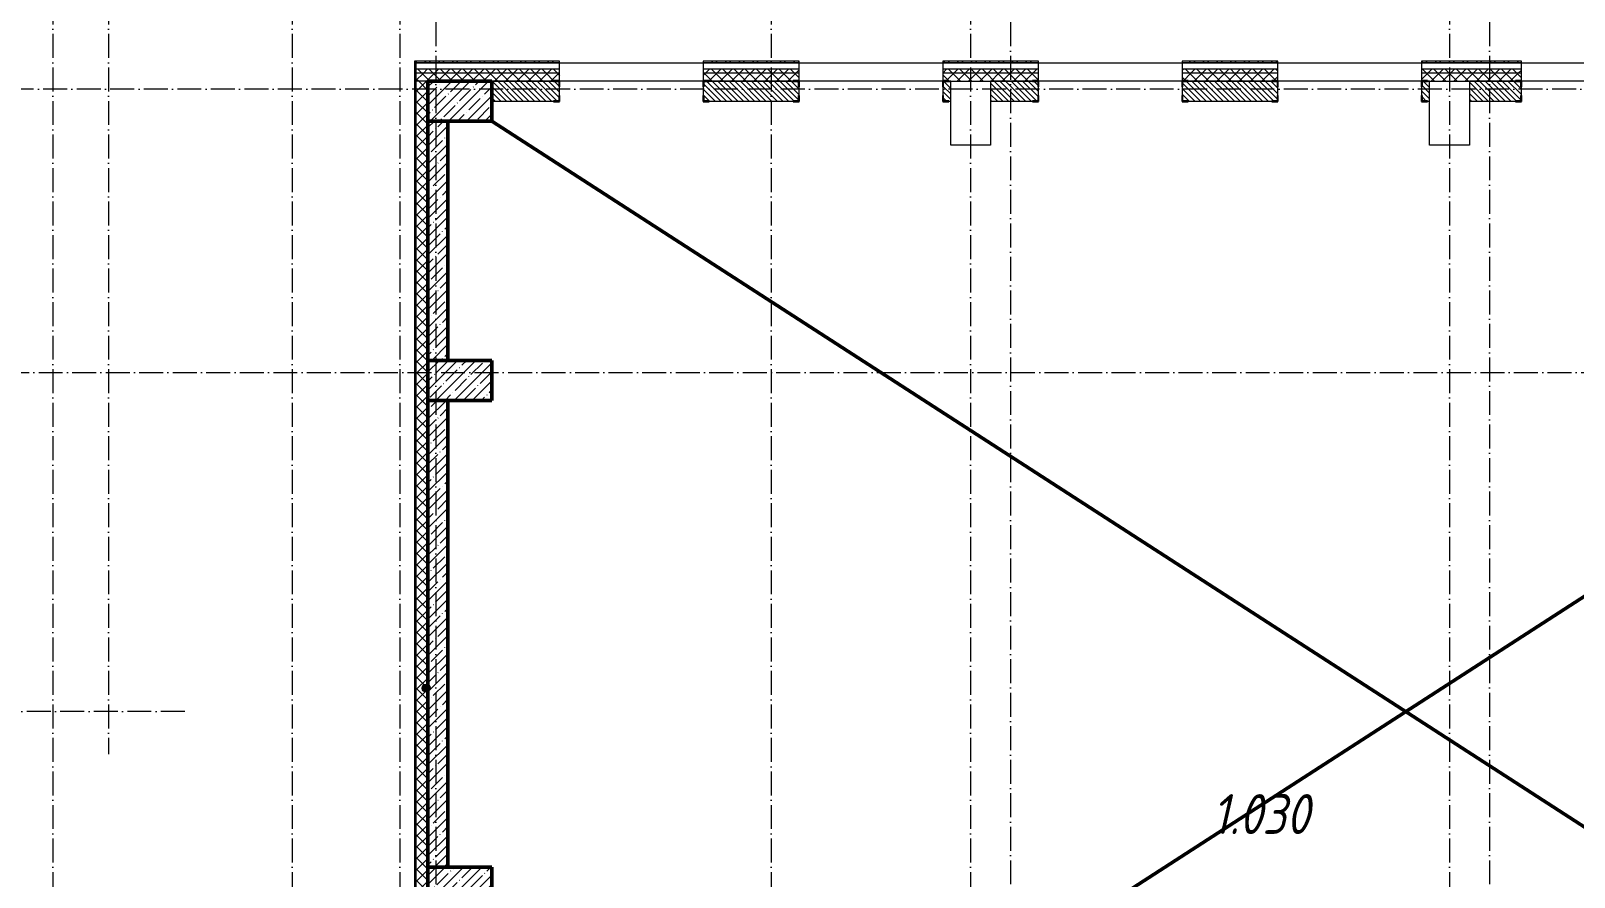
# Model space of a CAD drawing. Header units: millimetres. Extents: x -17017 to 628417, y -109036 to 199237.
# Drawn here: x 568735 to 588071, y -14810 to -4205 of the extents above; entities that cross this region are included whole.
import ezdxf

# ---------------------------------------------------------------- set-up
doc = ezdxf.new("R2010")
doc.units = ezdxf.units.MM
doc.linetypes.add('50_200_ШТРИХ_1Т_ш5_п1_п1_', pattern=[700, 500, -100, 0, -100])
for name, color, linetype, lineweight in [('A-DETL-____-OTLN-1', 7, 'Continuous', 50), ('A-GENM-____-MCUT', 7, 'Continuous', 25), ('A-GENM-____-OTLN-1', 7, 'Continuous', 25), ('A-WALL-____-MCUT', 7, 'Continuous', 13), ('A-WALL-____-MCUT-1', 7, 'Continuous', 9), ('A-WALL-____-MCUT-2', 7, 'Continuous', 50), ('A-WALL-____-OTLN', 7, 'Continuous', 9), ('A-WALL-____-PATT-1', 7, 'Continuous', 9), ('A-WALL-FNSH-MCUT-1', 7, 'Continuous', 9), ('G-____-____-TEXT', 7, 'Continuous', 9), ('S-COLS-____-MCUT', 7, 'Continuous', 50), ('S-COLS-____-OTLN', 7, 'Continuous', 9), ('S-GRID-____-OTLN-1', 7, '50_200_ШТРИХ_1Т_ш5_п1_п1_', 9), ('Марки помещений', 7, 'Continuous', 9), ('стяжа', 7, 'Continuous', 30)]:
    doc.layers.add(name, color=color, linetype=linetype, lineweight=lineweight)
doc.styles.add('ISOCPEUR_I_2', font='isocpeui.ttf', dxfattribs={"width": 0.85, "height": 2.3})
pattern_1 = [(135, (523510.01, -90515.614), (-35.35534, -35.35534), [])]
pattern_2 = [(45, (523510.01, -90515.61), (-70.71068, 70.71068), []), (135, (523510.01, -90515.61), (-70.71068, -70.71068), [])]
pattern_3 = [(45, (523510, -90515.61), (-114.04925, 114.04925), []), (45, (523624.06, -90515.61), (-114.04925, 114.04925), [201.612, -40.322, 3.353, -36.97])]
pattern_4 = [(45, (523510.01, -90515.61), (-85.53659, 85.53659), []), (45, (523567.03, -90515.61), (-85.53659, 85.53659), [])]

# ---------------------------------------------------------------- blocks, each defined once
blk = doc.blocks.new('BSC_Колонна _Прямоугольная - 500х800-V12-АР1_План отверстий 3 этажа в осях 1-64_Ю-ЯЯ')
at = {"layer": 'S-COLS-____-OTLN'}
h = blk.add_hatch(dxfattribs=at)
h.set_pattern_fill('FP_18', color=256, style=0, pattern_type=2)
h.set_pattern_definition([(315, (-85431.04, 50600), (114.04925, 114.04925), []), (315, (-85431.04, 50485.95), (114.04925, 114.04925), [201.613, -40.323, 3.353, -36.97])])
h.paths.add_polyline_path([(-250, 400), (-250, -400), (250, -400), (250, 400)], flags=0)
at = {"layer": 'S-COLS-____-MCUT'}
for p, q in [((250, 400), (-250, 400)), ((-250, 400), (-250, -400)), ((250, -400), (250, 400)), ((-250, -400), (250, -400))]:
    blk.add_line(p, q, dxfattribs=at)
blk = doc.blocks.new('BSC_Колонна _Прямоугольная - 500х800-V75-АР1_План отверстий 3 этажа в осях 1-64_Ю-ЯЯ')
at = {"layer": 'S-COLS-____-OTLN'}
h = blk.add_hatch(dxfattribs=at)
h.set_pattern_fill('FP_84', color=256, style=0, pattern_type=2)
h.set_pattern_definition([(315, (-81931.04, 50600), (114.04925, 114.04925), []), (315, (-81931.04, 50485.95), (114.04925, 114.04925), [201.613, -40.323, 3.353, -36.97])])
h.paths.add_polyline_path([(-250, -400), (250, -400), (250, 400), (-250, 400)], flags=0)
at = {"layer": 'S-COLS-____-MCUT'}
for p, q in [((250, 400), (-250, 400)), ((-250, 400), (-250, -400)), ((250, -400), (250, 400)), ((-250, -400), (250, -400))]:
    blk.add_line(p, q, dxfattribs=at)
blk = doc.blocks.new('BSC_Колонна _Прямоугольная - 500х800-V76-АР1_План отверстий 3 этажа в осях 1-64_Ю-ЯЯ')
at = {"layer": 'S-COLS-____-OTLN'}
h = blk.add_hatch(dxfattribs=at)
h.set_pattern_fill('FP_85', color=256, style=0, pattern_type=2)
h.set_pattern_definition([(315, (-75581.04, 50600), (114.04925, 114.04925), []), (315, (-75581.04, 50485.95), (114.04925, 114.04925), [201.613, -40.323, 3.353, -36.97])])
h.paths.add_polyline_path([(-250, -400), (250, -400), (250, 400), (-250, 400)], flags=0)
at = {"layer": 'S-COLS-____-MCUT'}
for p, q in [((250, 400), (-250, 400)), ((-250, 400), (-250, -400)), ((250, -400), (250, 400)), ((-250, -400), (250, -400))]:
    blk.add_line(p, q, dxfattribs=at)
blk = doc.blocks.new('BSC_Колонна _Прямоугольная - 500х800-25984400-АР1_План отверстий 3 этажа в осях 1-64_Ю-ЯЯ')
at = {"layer": 'S-COLS-____-OTLN'}
for p, q in [((-250, 400), (250, 400)), ((-250, -150), (-250, 400)), ((250, 400), (250, -150))]:
    blk.add_line(p, q, dxfattribs=at)
blk = doc.blocks.new('Фахверк_СКБ_Уголок - 250_2160-27509414-АР1_План отверстий 3 этажа в осях 1-64_Ю-ЯЯ')
at = {"layer": 'A-GENM-____-MCUT'}
for p, q in [((200, 181), (125, 181)), ((125, 181), (125, 106)), ((125, 106), (131, 106)), ((131, 106), (131, 175)), ((131, 175), (200, 175)), ((200, 175), (200, 181)), ((131, -6), (125, -6)), ((125, -6), (125, -81)), ((125, -81), (200, -81)), ((131, -75), (131, -6)), ((200, -75), (131, -75)), ((200, -81), (200, -75))]:
    blk.add_line(p, q, dxfattribs=at)
blk = doc.blocks.new('Фахверк_СКБ_Уголок - 250_2160_1-27509452-АР1_План отверстий 3 этажа в осях 1-64_Ю-ЯЯ')
at = {"layer": 'A-GENM-____-MCUT'}
for p, q in [((200, 181), (125, 181)), ((125, 181), (125, 106)), ((125, 106), (131, 106)), ((131, 106), (131, 175)), ((131, 175), (200, 175)), ((200, 175), (200, 181)), ((131, -6), (125, -6)), ((125, -6), (125, -81)), ((125, -81), (200, -81)), ((131, -75), (131, -6)), ((200, -75), (131, -75)), ((200, -81), (200, -75))]:
    blk.add_line(p, q, dxfattribs=at)
blk = doc.blocks.new('3эт')
at = {"layer": 'S-GRID-____-OTLN-1', "color": 251, "ltscale": 0.6, "true_color": 0x636466}
for p, q in [((329270.7, 4029.4), (329270.7, -33971.9)), ((329970.7, 4029.4), (329970.7, -9616.1)), ((332270.7, 4029.4), (332270.7, -33971.9)), ((333620.7, 4029.4), (333620.7, -20188)), ((338270.7, 4029.4), (338270.7, -33971.9)), ((340770.7, 4029.4), (340770.7, -33971.9)), ((346770.7, 4029.4), (346770.7, -33971.9)), ((334070.7, 3756), (334070.7, -20188)), ((341270.7, 3756), (341270.7, -33823.9)), ((347270.7, 3756), (347270.7, -33828.9)), ((387845.1, -1282.4), (279101.9, -1282.4)), ((279101.9, -4832.4), (387845.1, -4832.4)), ((330925.3, -9082.4), (279101.9, -9082.4))]:
    blk.add_line(p, q, dxfattribs=at)

msp = doc.modelspace()

# ---------------------------------------------------------------- hatches: boundary and pattern name
at = {"layer": 'A-WALL-____-PATT-1'}
h = msp.add_hatch(dxfattribs=at)
h.set_pattern_fill('FP_6', color=256, style=0, pattern_type=2)
h.set_pattern_definition(pattern_4)
h.paths.add_polyline_path([(573675, -4605), (573675, -4585), (573541, -4585), (573541, -4605)], flags=0)
h = msp.add_hatch(dxfattribs=at)
h.set_pattern_fill('FP_6', color=256, style=0, pattern_type=2)
h.set_pattern_definition(pattern_4)
h.paths.add_polyline_path([(598225, -4605), (598225, -4585), (595210, -4585), (595210, -4605), (597729, -4605)], flags=0)
h.paths.add_polyline_path([(592210, -4605), (593410, -4605), (593410, -4585), (592210, -4585)], flags=0)
h.paths.add_polyline_path([(587410, -4605), (587410, -4585), (586160, -4585), (586160, -4605), (587125, -4605)], flags=0)
h.paths.add_polyline_path([(589210, -4605), (590410, -4605), (590410, -4585), (589210, -4585)], flags=0)
h.paths.add_polyline_path([(584360, -4605), (584360, -4585), (583160, -4585), (583160, -4605), (583590, -4605)], flags=0)
h.paths.add_polyline_path([(580160, -4605), (581360, -4605), (581360, -4585), (580160, -4585)], flags=0)
h.paths.add_polyline_path([(578360, -4605), (578360, -4585), (577160, -4585), (577160, -4605)], flags=0)
h.paths.add_polyline_path([(575360, -4605), (575360, -4585), (573675, -4585), (573675, -4605)], flags=0)
h = msp.add_hatch(dxfattribs=at)
h.set_pattern_fill('FP_4', color=256, style=0, pattern_type=2)
h.set_pattern_definition(pattern_2)
h.paths.add_polyline_path([(624990, -4735), (624990, -4685), (618010, -4685), (618010, -4735), (622474, -4735)], flags=0)
h.paths.add_polyline_path([(617010, -4735), (617010, -4685), (615260, -4685), (615260, -4735), (615404, -4735)], flags=0)
h.paths.add_polyline_path([(609335, -4735), (610460, -4735), (610460, -4685), (609335, -4685)], flags=0)
h.paths.add_polyline_path([(607535, -4735), (607535, -4685), (606410, -4685), (606410, -4735), (607451, -4735)], flags=0)
h.paths.add_polyline_path([(603916, -4735), (604610, -4735), (604610, -4685), (603560, -4685), (603560, -4735)], flags=0)
h.paths.add_polyline_path([(600560, -4735), (601760, -4735), (601760, -4685), (600560, -4685)], flags=0)
h.paths.add_polyline_path([(598760, -4735), (598760, -4685), (595210, -4685), (595210, -4735), (597729, -4735)], flags=0)
h.paths.add_polyline_path([(593410, -4735), (593410, -4685), (592210, -4685), (592210, -4735)], flags=0)
h.paths.add_polyline_path([(587410, -4735), (587410, -4685), (586160, -4685), (586160, -4735), (587125, -4735)], flags=0)
h.paths.add_polyline_path([(589210, -4735), (590410, -4735), (590410, -4685), (589210, -4685)], flags=0)
h.paths.add_polyline_path([(581360, -4735), (581360, -4685), (580160, -4685), (580160, -4735)], flags=0)
h.paths.add_polyline_path([(584360, -4735), (584360, -4685), (583160, -4685), (583160, -4735), (583590, -4735)], flags=0)
h.paths.add_polyline_path([(578360, -4735), (578360, -4685), (577160, -4685), (577160, -4735)], flags=0)
h.paths.add_polyline_path([(575360, -4735), (575360, -4685), (573560, -4685), (573560, -4735)], flags=0)
h = msp.add_hatch(dxfattribs=at)
h.set_pattern_fill('FP_4', color=256, style=0, pattern_type=2)
h.set_pattern_definition(pattern_2)
h.paths.add_polyline_path([(624910, -4835), (624990, -4835), (624990, -4735), (618010, -4735), (618010, -4835), (624860, -4835)], flags=0)
h.paths.add_polyline_path([(617010, -4835), (617010, -4735), (615260, -4735), (615260, -4829), (615335, -4829), (615335, -4835), (616510, -4835)], flags=0)
h.paths.add_polyline_path([(607460, -4835), (607460, -4829), (607535, -4829), (607535, -4735), (606410, -4735), (606410, -4835), (607451, -4835)], flags=0)
h.paths.add_polyline_path([(610102, -4835), (610385, -4835), (610385, -4829), (610460, -4829), (610460, -4735), (609335, -4735), (609335, -4829), (609410, -4829), (609410, -4835)], flags=0)
h.paths.add_polyline_path([(604535, -4835), (604535, -4829), (604610, -4829), (604610, -4735), (603560, -4735), (603560, -4829), (603635, -4829), (603635, -4835), (603916, -4835)], flags=0)
h.paths.add_polyline_path([(601685, -4835), (601685, -4829), (601760, -4829), (601760, -4735), (600560, -4735), (600560, -4829), (600635, -4829), (600635, -4835), (601510, -4835)], flags=0)
h.paths.add_polyline_path([(598760, -4835), (598760, -4735), (595210, -4735), (595210, -4829), (595285, -4829), (595285, -4835), (598260, -4835)], flags=0)
h.paths.add_polyline_path([(592710, -4835), (593335, -4835), (593335, -4829), (593410, -4829), (593410, -4735), (592210, -4735), (592210, -4835)], flags=0)
h.paths.add_polyline_path([(586760, -4835), (587335, -4835), (587335, -4829), (587410, -4829), (587410, -4735), (586160, -4735), (586160, -4829), (586235, -4829), (586235, -4835), (586260, -4835)], flags=0)
h.paths.add_polyline_path([(589285, -4835), (590335, -4835), (590335, -4829), (590410, -4829), (590410, -4735), (589210, -4735), (589210, -4829), (589285, -4829)], flags=0)
h.paths.add_polyline_path([(583590, -4835), (584285, -4835), (584285, -4829), (584360, -4829), (584360, -4735), (583160, -4735), (583160, -4829), (583235, -4829), (583235, -4835)], flags=0)
h.paths.add_polyline_path([(581285, -4835), (581285, -4829), (581360, -4829), (581360, -4735), (580160, -4735), (580160, -4829), (580235, -4829), (580235, -4835), (580760, -4835)], flags=0)
h.paths.add_polyline_path([(577235, -4835), (578285, -4835), (578285, -4829), (578360, -4829), (578360, -4735), (577160, -4735), (577160, -4829), (577235, -4829)], flags=0)
h.paths.add_polyline_path([(575285, -4835), (575285, -4829), (575360, -4829), (575360, -4735), (573560, -4735), (573560, -4835), (574510, -4835)], flags=0)
h = msp.add_hatch(dxfattribs=at)
h.set_pattern_fill('FP_4', color=256, style=0, pattern_type=2)
h.set_pattern_definition(pattern_2)
h.paths.add_polyline_path([(573710, -22735), (573710, -4835), (573560, -4835), (573560, -22735)], flags=0)
h = msp.add_hatch(dxfattribs=at)
h.set_pattern_fill('FP_9', color=256, style=0, pattern_type=2)
h.set_pattern_definition(pattern_1)
h.paths.add_polyline_path([(580235, -5085), (580260, -5085), (580260, -4835), (580166, -4835), (580166, -4904), (580160, -4904), (580160, -5016), (580166, -5016), (580166, -5085)], flags=0)
h.paths.add_polyline_path([(578354, -5085), (578354, -5016), (578360, -5016), (578360, -4904), (578354, -4904), (578354, -4835), (577166, -4835), (577166, -4904), (577160, -4904), (577160, -5016), (577166, -5016), (577166, -5085), (578285, -5085)], flags=0)
h.paths.add_polyline_path([(575354, -5085), (575354, -5016), (575360, -5016), (575360, -4904), (575354, -4904), (575354, -4835), (574510, -4835), (574510, -5085), (575285, -5085)], flags=0)
h = msp.add_hatch(dxfattribs=at)
h.set_pattern_fill('FP_9', color=256, style=0, pattern_type=2)
h.set_pattern_definition(pattern_1)
h.paths.add_polyline_path([(581354, -5085), (581354, -5016), (581360, -5016), (581360, -4904), (581354, -4904), (581354, -4835), (580760, -4835), (580760, -5085), (581285, -5085)], flags=0)
h.paths.add_polyline_path([(584285, -5085), (584354, -5085), (584354, -5016), (584360, -5016), (584360, -4904), (584354, -4904), (584354, -4835), (583166, -4835), (583166, -4904), (583160, -4904), (583160, -5016), (583166, -5016), (583166, -5085), (583590, -5085)], flags=0)
h.paths.add_polyline_path([(586235, -5085), (586260, -5085), (586260, -4835), (586166, -4835), (586166, -4904), (586160, -4904), (586160, -5016), (586166, -5016), (586166, -5085)], flags=0)
h = msp.add_hatch(dxfattribs=at)
h.set_pattern_fill('FP_9', color=256, style=0, pattern_type=2)
h.set_pattern_definition(pattern_1)
h.paths.add_polyline_path([(590404, -5085), (590404, -5016), (590410, -5016), (590410, -4904), (590404, -4904), (590404, -4835), (589216, -4835), (589216, -4904), (589210, -4904), (589210, -5016), (589216, -5016), (589216, -5085), (590335, -5085)], flags=0)
h.paths.add_polyline_path([(587125, -5085), (587404, -5085), (587404, -5016), (587410, -5016), (587410, -4904), (587404, -4904), (587404, -4835), (586760, -4835), (586760, -5085)], flags=0)
h = msp.add_hatch(dxfattribs=at)
h.set_pattern_fill('FP_12', color=256, style=0, pattern_type=2)
h.set_pattern_definition(pattern_3)
h.paths.add_polyline_path([(573960, -8335), (573960, -5335), (573710, -5335), (573710, -8335)], flags=0)
h = msp.add_hatch(dxfattribs=at)
h.set_pattern_fill('FP_12', color=256, style=0, pattern_type=2)
h.set_pattern_definition(pattern_3)
h.paths.add_polyline_path([(573960, -14685), (573960, -8835), (573710, -8835), (573710, -14685)], flags=0)
at = {"layer": 'G-____-____-TEXT'}
h = msp.add_hatch(color=256, dxfattribs=at)
edge = h.paths.add_edge_path(flags=0)
edge.add_arc((573687, -12441), 50, 0, 360)

# ---------------------------------------------------------------- linework, layer by layer
at = {"layer": 'A-DETL-____-OTLN-1'}
for p, q in [((574510, -5335), (597410, -20135)), ((597410, -5335), (574510, -20135))]:
    msp.add_line(p, q, dxfattribs=at)
at = {"layer": 'A-WALL-____-MCUT'}
for p, q in [((575360, -4605), (573560, -4605)), ((573560, -4605), (573560, -4835)), ((575360, -4829), (575360, -4605)), ((578360, -4605), (577160, -4605)), ((577160, -4605), (577160, -4829)), ((578360, -4829), (578360, -4605)), ((581360, -4605), (580160, -4605)), ((580160, -4605), (580160, -4829)), ((581360, -4829), (581360, -4605)), ((584360, -4605), (583160, -4605)), ((583160, -4605), (583160, -4829)), ((584360, -4829), (584360, -4605)), ((587410, -4605), (586160, -4605)), ((586160, -4605), (586160, -4829)), ((587410, -4829), (587410, -4605)), ((573710, -4835), (573560, -4835)), ((575360, -5016), (575360, -4904)), ((577160, -4904), (577160, -5016)), ((578360, -5016), (578360, -4904)), ((580160, -4904), (580160, -5016)), ((580260, -5085), (580260, -4835)), ((580260, -4835), (580760, -4835)), ((580760, -4835), (580760, -5085)), ((581360, -5016), (581360, -4904)), ((583160, -4904), (583160, -5016)), ((584360, -5016), (584360, -4904)), ((586160, -4904), (586160, -5016)), ((586260, -4835), (586760, -4835)), ((586260, -5085), (586260, -4835)), ((586760, -4835), (586760, -5085)), ((587410, -5016), (587410, -4904)), ((574510, -5085), (575285, -5085)), ((577235, -5085), (578285, -5085)), ((580235, -5085), (580260, -5085)), ((580760, -5085), (581285, -5085)), ((583235, -5085), (584285, -5085)), ((586235, -5085), (586260, -5085)), ((586760, -5085), (587335, -5085))]:
    msp.add_line(p, q, dxfattribs=at)
at = {"layer": 'A-WALL-____-MCUT-1'}
for p, q in [((573548, -4585), (573548, -22573)), ((573554, -4585), (573554, -22579)), ((575360, -4685), (573560, -4685)), ((575360, -4735), (573560, -4735)), ((578360, -4685), (577160, -4685)), ((578360, -4735), (577160, -4735)), ((581360, -4685), (580160, -4685)), ((581360, -4735), (580160, -4735)), ((584360, -4685), (583160, -4685)), ((584360, -4735), (583160, -4735)), ((587410, -4685), (586160, -4685)), ((587410, -4735), (586160, -4735)), ((573560, -4835), (573560, -22585)), ((575285, -4835), (574510, -4835)), ((574510, -4835), (575285, -4835)), ((578285, -4835), (577235, -4835)), ((577235, -4835), (578285, -4835)), ((580260, -4835), (580235, -4835)), ((580235, -4835), (580260, -4835)), ((580760, -4835), (581285, -4835)), ((581285, -4835), (580760, -4835)), ((583235, -4835), (584285, -4835)), ((584285, -4835), (583235, -4835)), ((586235, -4835), (586260, -4835)), ((586260, -4835), (586235, -4835)), ((586760, -4835), (587335, -4835)), ((587335, -4835), (586760, -4835))]:
    msp.add_line(p, q, dxfattribs=at)
at = {"layer": 'A-WALL-____-MCUT-2'}
for p, q in [((573710, -5335), (573710, -8335)), ((573960, -8335), (573960, -5335)), ((573710, -8835), (573710, -14685)), ((573960, -14685), (573960, -8835))]:
    msp.add_line(p, q, dxfattribs=at)
at = {"layer": 'A-WALL-____-OTLN'}
for p, q in [((575360, -4605), (577160, -4605)), ((578360, -4605), (580160, -4605)), ((581360, -4605), (583160, -4605)), ((584360, -4605), (586160, -4605)), ((587410, -4605), (589210, -4605)), ((577160, -4835), (575360, -4835)), ((580160, -4835), (578360, -4835)), ((583160, -4835), (581360, -4835)), ((586160, -4835), (584360, -4835)), ((589210, -4835), (587410, -4835))]:
    msp.add_line(p, q, dxfattribs=at)
at = {"layer": 'A-WALL-FNSH-MCUT-1'}
for p, q in [((573540, -4585), (573540, -22565)), ((575360, -4585), (573540, -4585)), ((573541, -4585), (573541, -4605)), ((573541, -4605), (575360, -4605)), ((573560, -4605), (573560, -4585)), ((573675, -4605), (573675, -4585)), ((575360, -4605), (575360, -4585)), ((578360, -4585), (577160, -4585)), ((577160, -4585), (577160, -4605)), ((577160, -4605), (578360, -4605)), ((578360, -4605), (578360, -4585)), ((581360, -4585), (580160, -4585)), ((580160, -4585), (580160, -4605)), ((580160, -4605), (581360, -4605)), ((581360, -4605), (581360, -4585)), ((584360, -4585), (583160, -4585)), ((583160, -4585), (583160, -4605)), ((583160, -4605), (584360, -4605)), ((584360, -4605), (584360, -4585)), ((587410, -4585), (586160, -4585)), ((586160, -4585), (586160, -4605)), ((586160, -4605), (587410, -4605)), ((587410, -4605), (587410, -4585))]:
    msp.add_line(p, q, dxfattribs=at)
at = {"layer": 'G-____-____-TEXT'}
msp.add_circle((573687, -12441), 50, dxfattribs=at)

# ---------------------------------------------------------------- block references
at = {"layer": 'A-GENM-____-OTLN-1', "rotation": 180}
for p in [(575485, -4910), (578485, -4910), (581485, -4910), (584485, -4910), (587535, -4910)]:
    msp.add_blockref('Фахверк_СКБ_Уголок - 250_2160-27509414-АР1_План отверстий 3 этажа в осях 1-64_Ю-ЯЯ', p, dxfattribs=at)
at = {"layer": 'A-GENM-____-OTLN-1'}
for name, p in [('Фахверк_СКБ_Уголок - 250_2160-27509414-АР1_План отверстий 3 этажа в осях 1-64_Ю-ЯЯ', (577035, -5010)), ('Фахверк_СКБ_Уголок - 250_2160_1-27509452-АР1_План отверстий 3 этажа в осях 1-64_Ю-ЯЯ', (580035, -5010)), ('Фахверк_СКБ_Уголок - 250_2160-27509414-АР1_План отверстий 3 этажа в осях 1-64_Ю-ЯЯ', (583035, -5010)), ('Фахверк_СКБ_Уголок - 250_2160_1-27509452-АР1_План отверстий 3 этажа в осях 1-64_Ю-ЯЯ', (586035, -5010))]:
    msp.add_blockref(name, p, dxfattribs=at)
at = {"layer": 'S-COLS-____-OTLN'}
for name, p, rotation in [('BSC_Колонна _Прямоугольная - 500х800-V12-АР1_План отверстий 3 этажа в осях 1-64_Ю-ЯЯ', (574110, -5085), 89.9999999999999), ('BSC_Колонна _Прямоугольная - 500х800-25984400-АР1_План отверстий 3 этажа в осях 1-64_Ю-ЯЯ', (580510, -5235), 180), ('BSC_Колонна _Прямоугольная - 500х800-25984400-АР1_План отверстий 3 этажа в осях 1-64_Ю-ЯЯ', (586510, -5235), 180), ('BSC_Колонна _Прямоугольная - 500х800-V75-АР1_План отверстий 3 этажа в осях 1-64_Ю-ЯЯ', (574110, -8585), 89.9999999999999), ('BSC_Колонна _Прямоугольная - 500х800-V76-АР1_План отверстий 3 этажа в осях 1-64_Ю-ЯЯ', (574110, -14935), 89.9999999999999)]:
    msp.add_blockref(name, p, dxfattribs=dict(at, rotation=rotation))
at = {"layer": 'стяжа'}
msp.add_blockref('3эт', (239739, -3652), dxfattribs=at)

# ---------------------------------------------------------------- texts
at = {"layer": 'Марки помещений', "insert": (583535, -13769), "char_height": 500, "width": 737.55, "attachment_point": 1, "style": 'ISOCPEUR_I_2'}
msp.add_mtext('1.030', dxfattribs=at)

doc.saveas('drawing.dxf')
